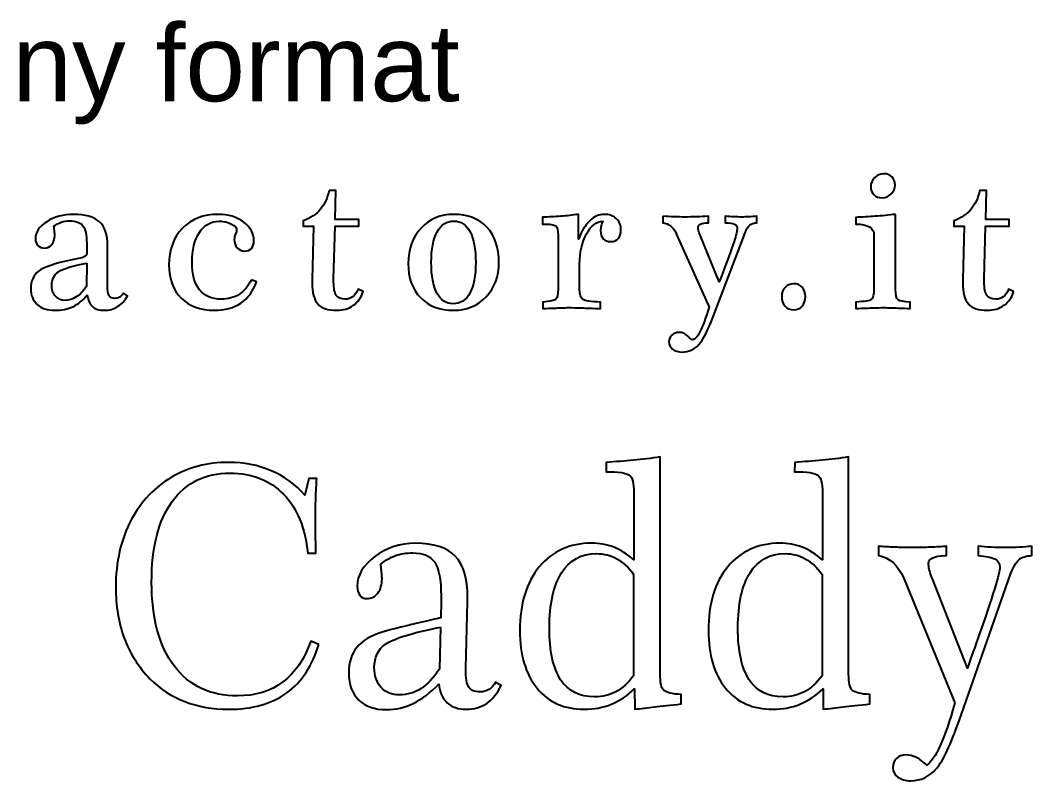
# Model space of a CAD drawing. Header units: millimetres. Extents: x -717 to 729, y -471 to 474.
# Drawn here: x 512 to 567.2, y 318.4 to 359.9 of the extents above; entities that cross this region are included whole.
import ezdxf

# ---------------------------------------------------------------- set-up
doc = ezdxf.new("R2010")
doc.units = ezdxf.units.MM
doc.header["$MEASUREMENT"] = 0
doc.layers.add('Livello 1', color=7, linetype='Continuous')
doc.styles.add('0', font='arial.ttf', dxfattribs={"height": 1})

msp = doc.modelspace()

# ---------------------------------------------------------------- linework, layer by layer
at = {"layer": 'Livello 1'}
for points, knots in [([(559.0832, 351.4993), (559.2666, 351.4993), (559.4169, 351.4433), (559.5357, 351.3298), (559.5357, 351.3298), (559.6527, 351.218), (559.7121, 351.0747), (559.7121, 350.9), (559.7121, 350.9), (559.7121, 350.7061), (559.6422, 350.5384), (559.5025, 350.3986), (559.5025, 350.3986), (559.3627, 350.2589), (559.195, 350.189), (559.0011, 350.189), (559.0011, 350.189), (558.8194, 350.189), (558.6709, 350.2466), (558.5556, 350.3637), (558.5556, 350.3637), (558.4386, 350.479), (558.3809, 350.6222), (558.3809, 350.7935), (558.3809, 350.7935), (558.3809, 350.9804), (558.4525, 351.1446), (558.5958, 351.2861), (558.5958, 351.2861), (558.739, 351.4276), (558.9015, 351.4993), (559.0832, 351.4993)], [0, 0, 0, 0, 0.11111111, 0.11111111, 0.11111111, 0.11111111, 0.22222222, 0.22222222, 0.22222222, 0.22222222, 0.33333333, 0.33333333, 0.33333333, 0.33333333, 0.44444444, 0.44444444, 0.44444444, 0.44444444, 0.55555556, 0.55555556, 0.55555556, 0.55555556, 0.66666667, 0.66666667, 0.66666667, 0.66666667, 0.77777778, 0.77777778, 0.77777778, 0.77777778, 1, 1, 1, 1]), ([(528.8423, 350.5873), (528.8423, 350.5873), (529.2214, 350.5873), (529.2214, 350.5873), (529.2214, 350.5873), (529.2214, 350.5873), (529.1812, 349.0045), (529.1812, 349.0045), (529.1812, 349.0045), (529.1812, 349.0045), (530.4583, 349.0045), (530.4583, 349.0045), (530.4583, 349.0045), (530.4583, 349.0045), (530.4583, 348.6376), (530.4583, 348.6376), (530.4583, 348.6376), (530.4583, 348.6376), (529.1707, 348.6376), (529.1707, 348.6376), (529.1707, 348.6376), (529.1707, 348.6376), (529.0938, 345.7743), (529.0938, 345.7743), (529.0938, 345.7743), (529.0938, 345.7743), (529.0938, 345.6013), (529.0938, 345.6013), (529.0938, 345.6013), (529.0938, 345.2502), (529.141, 345.0056), (529.2371, 344.8693), (529.2371, 344.8693), (529.3314, 344.7331), (529.4904, 344.6649), (529.7123, 344.6649), (529.7123, 344.6649), (529.8748, 344.6649), (530.0128, 344.7069), (530.1263, 344.7925), (530.1263, 344.7925), (530.2381, 344.8781), (530.336, 345.0143), (530.4216, 345.2013), (530.4216, 345.2013), (530.4216, 345.2013), (530.6976, 345.0737), (530.6976, 345.0737), (530.6976, 345.0737), (530.6015, 344.7593), (530.4268, 344.5112), (530.17, 344.3295), (530.17, 344.3295), (529.9149, 344.1478), (529.611, 344.057), (529.2598, 344.057), (529.2598, 344.057), (528.7794, 344.057), (528.4352, 344.1723), (528.2291, 344.4029), (528.2291, 344.4029), (528.0229, 344.6335), (527.9199, 345.0266), (527.9199, 345.5804), (527.9199, 345.5804), (527.9199, 345.5804), (527.9199, 345.7341), (527.9199, 345.7341), (527.9199, 345.7341), (527.9199, 345.7341), (527.9915, 348.6376), (527.9915, 348.6376), (527.9915, 348.6376), (527.9915, 348.6376), (527.4377, 348.6376), (527.4377, 348.6376), (527.4377, 348.6376), (527.4377, 348.6376), (527.4377, 348.9329), (527.4377, 348.9329), (527.4377, 348.9329), (527.8342, 349.0866), (528.147, 349.298), (528.3758, 349.5671), (528.3758, 349.5671), (528.6047, 349.8378), (528.7602, 350.1768), (528.8423, 350.5873)], [0, 0, 0, 0, 0.04347826, 0.04347826, 0.04347826, 0.04347826, 0.08695652, 0.08695652, 0.08695652, 0.08695652, 0.13043478, 0.13043478, 0.13043478, 0.13043478, 0.17391304, 0.17391304, 0.17391304, 0.17391304, 0.2173913, 0.2173913, 0.2173913, 0.2173913, 0.26086957, 0.26086957, 0.26086957, 0.26086957, 0.30434783, 0.30434783, 0.30434783, 0.30434783, 0.34782609, 0.34782609, 0.34782609, 0.34782609, 0.39130435, 0.39130435, 0.39130435, 0.39130435, 0.43478261, 0.43478261, 0.43478261, 0.43478261, 0.47826087, 0.47826087, 0.47826087, 0.47826087, 0.52173913, 0.52173913, 0.52173913, 0.52173913, 0.56521739, 0.56521739, 0.56521739, 0.56521739, 0.60869565, 0.60869565, 0.60869565, 0.60869565, 0.65217391, 0.65217391, 0.65217391, 0.65217391, 0.69565217, 0.69565217, 0.69565217, 0.69565217, 0.73913043, 0.73913043, 0.73913043, 0.73913043, 0.7826087, 0.7826087, 0.7826087, 0.7826087, 0.82608696, 0.82608696, 0.82608696, 0.82608696, 0.86956522, 0.86956522, 0.86956522, 0.86956522, 0.91304348, 0.91304348, 0.91304348, 0.91304348, 1, 1, 1, 1]), ([(564.3205, 350.5873), (564.3205, 350.5873), (564.6996, 350.5873), (564.6996, 350.5873), (564.6996, 350.5873), (564.6996, 350.5873), (564.6594, 349.0045), (564.6594, 349.0045), (564.6594, 349.0045), (564.6594, 349.0045), (565.9365, 349.0045), (565.9365, 349.0045), (565.9365, 349.0045), (565.9365, 349.0045), (565.9365, 348.6376), (565.9365, 348.6376), (565.9365, 348.6376), (565.9365, 348.6376), (564.6489, 348.6376), (564.6489, 348.6376), (564.6489, 348.6376), (564.6489, 348.6376), (564.572, 345.7743), (564.572, 345.7743), (564.572, 345.7743), (564.572, 345.7743), (564.572, 345.6013), (564.572, 345.6013), (564.572, 345.6013), (564.572, 345.2502), (564.6192, 345.0056), (564.7153, 344.8693), (564.7153, 344.8693), (564.8096, 344.7331), (564.9686, 344.6649), (565.1905, 344.6649), (565.1905, 344.6649), (565.353, 344.6649), (565.491, 344.7069), (565.6045, 344.7925), (565.6045, 344.7925), (565.7163, 344.8781), (565.8142, 345.0143), (565.8998, 345.2013), (565.8998, 345.2013), (565.8998, 345.2013), (566.1758, 345.0737), (566.1758, 345.0737), (566.1758, 345.0737), (566.0797, 344.7593), (565.905, 344.5112), (565.6482, 344.3295), (565.6482, 344.3295), (565.3931, 344.1478), (565.0892, 344.057), (564.738, 344.057), (564.738, 344.057), (564.2576, 344.057), (563.9134, 344.1723), (563.7073, 344.4029), (563.7073, 344.4029), (563.5011, 344.6335), (563.3981, 345.0266), (563.3981, 345.5804), (563.3981, 345.5804), (563.3981, 345.5804), (563.3981, 345.7341), (563.3981, 345.7341), (563.3981, 345.7341), (563.3981, 345.7341), (563.4697, 348.6376), (563.4697, 348.6376), (563.4697, 348.6376), (563.4697, 348.6376), (562.9159, 348.6376), (562.9159, 348.6376), (562.9159, 348.6376), (562.9159, 348.6376), (562.9159, 348.9329), (562.9159, 348.9329), (562.9159, 348.9329), (563.3124, 349.0866), (563.6252, 349.298), (563.854, 349.5671), (563.854, 349.5671), (564.0829, 349.8378), (564.2384, 350.1768), (564.3205, 350.5873)], [0, 0, 0, 0, 0.04347826, 0.04347826, 0.04347826, 0.04347826, 0.08695652, 0.08695652, 0.08695652, 0.08695652, 0.13043478, 0.13043478, 0.13043478, 0.13043478, 0.17391304, 0.17391304, 0.17391304, 0.17391304, 0.2173913, 0.2173913, 0.2173913, 0.2173913, 0.26086957, 0.26086957, 0.26086957, 0.26086957, 0.30434783, 0.30434783, 0.30434783, 0.30434783, 0.34782609, 0.34782609, 0.34782609, 0.34782609, 0.39130435, 0.39130435, 0.39130435, 0.39130435, 0.43478261, 0.43478261, 0.43478261, 0.43478261, 0.47826087, 0.47826087, 0.47826087, 0.47826087, 0.52173913, 0.52173913, 0.52173913, 0.52173913, 0.56521739, 0.56521739, 0.56521739, 0.56521739, 0.60869565, 0.60869565, 0.60869565, 0.60869565, 0.65217391, 0.65217391, 0.65217391, 0.65217391, 0.69565217, 0.69565217, 0.69565217, 0.69565217, 0.73913043, 0.73913043, 0.73913043, 0.73913043, 0.7826087, 0.7826087, 0.7826087, 0.7826087, 0.82608696, 0.82608696, 0.82608696, 0.82608696, 0.86956522, 0.86956522, 0.86956522, 0.86956522, 0.91304348, 0.91304348, 0.91304348, 0.91304348, 1, 1, 1, 1]), ([(515.6617, 344.9043), (515.4066, 344.5985), (515.1428, 344.3819), (514.872, 344.2526), (514.872, 344.2526), (514.6012, 344.1216), (514.2693, 344.057), (513.8762, 344.057), (513.8762, 344.057), (513.4779, 344.057), (513.1599, 344.1635), (512.9276, 344.3749), (512.9276, 344.3749), (512.6935, 344.5863), (512.5764, 344.8746), (512.5764, 345.2397), (512.5764, 345.2397), (512.5764, 345.6467), (512.7162, 345.9612), (512.9957, 346.1831), (512.9957, 346.1831), (513.2753, 346.405), (513.8885, 346.6146), (514.8371, 346.812), (514.8371, 346.812), (514.9297, 346.833), (515.0432, 346.8557), (515.1812, 346.8784), (515.1812, 346.8784), (515.4782, 346.9343), (515.6267, 347.0199), (515.6267, 347.1404), (515.6267, 347.1404), (515.6267, 347.1404), (515.6267, 347.703), (515.6267, 347.703), (515.6267, 347.703), (515.6267, 348.1729), (515.5569, 348.4961), (515.4171, 348.6708), (515.4171, 348.6708), (515.2756, 348.8438), (515.0345, 348.9311), (514.6938, 348.9311), (514.6938, 348.9311), (514.5331, 348.9311), (514.3811, 348.9067), (514.2361, 348.8578), (514.2361, 348.8578), (514.0929, 348.8071), (513.9601, 348.7355), (513.8378, 348.6394), (513.8378, 348.6394), (513.8535, 348.5276), (513.8657, 348.4315), (513.8727, 348.3529), (513.8727, 348.3529), (513.8797, 348.2743), (513.8832, 348.2009), (513.8832, 348.1328), (513.8832, 348.1328), (513.8832, 347.9388), (513.8291, 347.7764), (513.7225, 347.6471), (513.7225, 347.6471), (513.6159, 347.5178), (513.4814, 347.4514), (513.3207, 347.4514), (513.3207, 347.4514), (513.1722, 347.4514), (513.0534, 347.4986), (512.9643, 347.5894), (512.9643, 347.5894), (512.8752, 347.682), (512.8315, 347.8061), (512.8315, 347.9633), (512.8315, 347.9633), (512.8315, 348.3144), (513.0359, 348.6237), (513.4447, 348.8892), (513.4447, 348.8892), (513.8535, 349.1548), (514.3462, 349.2875), (514.9227, 349.2875), (514.9227, 349.2875), (515.5569, 349.2875), (516.0233, 349.1495), (516.322, 348.8752), (516.322, 348.8752), (516.6208, 348.601), (516.7693, 348.1694), (516.7693, 347.5807), (516.7693, 347.5807), (516.7693, 347.5807), (516.7693, 347.5492), (516.7693, 347.5492), (516.7693, 347.5492), (516.7693, 347.5492), (516.7588, 345.6922), (516.7588, 345.6922), (516.7588, 345.6922), (516.7588, 345.6922), (516.7588, 345.4616), (516.7588, 345.4616), (516.7588, 345.4616), (516.7588, 345.1384), (516.7885, 344.9305), (516.8479, 344.8431), (516.8479, 344.8431), (516.9073, 344.754), (517.0156, 344.7086), (517.1676, 344.7086), (517.1676, 344.7086), (517.2602, 344.7086), (517.3441, 344.7331), (517.4192, 344.7785), (517.4192, 344.7785), (517.4943, 344.8239), (517.5642, 344.8955), (517.6288, 344.9899), (517.6288, 344.9899), (517.6288, 344.9899), (517.8489, 344.8431), (517.8489, 344.8431), (517.8489, 344.8431), (517.7092, 344.5898), (517.531, 344.3941), (517.3144, 344.2596), (517.3144, 344.2596), (517.0995, 344.1251), (516.8619, 344.057), (516.6016, 344.057), (516.6016, 344.057), (516.3063, 344.057), (516.0845, 344.1233), (515.936, 344.2579), (515.936, 344.2579), (515.7875, 344.3906), (515.6966, 344.6055), (515.6617, 344.9043)], [0, 0, 0, 0, 0.02777778, 0.02777778, 0.02777778, 0.02777778, 0.05555556, 0.05555556, 0.05555556, 0.05555556, 0.08333333, 0.08333333, 0.08333333, 0.08333333, 0.11111111, 0.11111111, 0.11111111, 0.11111111, 0.13888889, 0.13888889, 0.13888889, 0.13888889, 0.16666667, 0.16666667, 0.16666667, 0.16666667, 0.19444444, 0.19444444, 0.19444444, 0.19444444, 0.22222222, 0.22222222, 0.22222222, 0.22222222, 0.25, 0.25, 0.25, 0.25, 0.27777778, 0.27777778, 0.27777778, 0.27777778, 0.30555556, 0.30555556, 0.30555556, 0.30555556, 0.33333333, 0.33333333, 0.33333333, 0.33333333, 0.36111111, 0.36111111, 0.36111111, 0.36111111, 0.38888889, 0.38888889, 0.38888889, 0.38888889, 0.41666667, 0.41666667, 0.41666667, 0.41666667, 0.44444444, 0.44444444, 0.44444444, 0.44444444, 0.47222222, 0.47222222, 0.47222222, 0.47222222, 0.5, 0.5, 0.5, 0.5, 0.52777778, 0.52777778, 0.52777778, 0.52777778, 0.55555556, 0.55555556, 0.55555556, 0.55555556, 0.58333333, 0.58333333, 0.58333333, 0.58333333, 0.61111111, 0.61111111, 0.61111111, 0.61111111, 0.63888889, 0.63888889, 0.63888889, 0.63888889, 0.66666667, 0.66666667, 0.66666667, 0.66666667, 0.69444444, 0.69444444, 0.69444444, 0.69444444, 0.72222222, 0.72222222, 0.72222222, 0.72222222, 0.75, 0.75, 0.75, 0.75, 0.77777778, 0.77777778, 0.77777778, 0.77777778, 0.80555556, 0.80555556, 0.80555556, 0.80555556, 0.83333333, 0.83333333, 0.83333333, 0.83333333, 0.86111111, 0.86111111, 0.86111111, 0.86111111, 0.88888889, 0.88888889, 0.88888889, 0.88888889, 0.91666667, 0.91666667, 0.91666667, 0.91666667, 0.94444444, 0.94444444, 0.94444444, 0.94444444, 1, 1, 1, 1]), ([(524.6078, 345.7236), (524.6078, 345.7236), (524.8839, 345.6013), (524.8839, 345.6013), (524.8839, 345.6013), (524.7004, 345.0877), (524.4157, 344.7016), (524.0296, 344.4448), (524.0296, 344.4448), (523.6435, 344.1862), (523.163, 344.057), (522.5848, 344.057), (522.5848, 344.057), (521.8248, 344.057), (521.2221, 344.2788), (520.7784, 344.7226), (520.7784, 344.7226), (520.3346, 345.1663), (520.1128, 345.7673), (520.1128, 346.529), (520.1128, 346.529), (520.1128, 347.3588), (520.3591, 348.0244), (520.85, 348.5293), (520.85, 348.5293), (521.3409, 349.0342), (521.9925, 349.2875), (522.8049, 349.2875), (522.8049, 349.2875), (523.3587, 349.2875), (523.8199, 349.146), (524.1903, 348.863), (524.1903, 348.863), (524.5607, 348.58), (524.7458, 348.2428), (524.7458, 347.8515), (524.7458, 347.8515), (524.7458, 347.6733), (524.7004, 347.5353), (524.6096, 347.4339), (524.6096, 347.4339), (524.5205, 347.3344), (524.3947, 347.2837), (524.234, 347.2837), (524.234, 347.2837), (524.075, 347.2837), (523.9405, 347.3431), (523.8356, 347.4619), (523.8356, 347.4619), (523.7291, 347.5824), (523.6767, 347.7327), (523.6767, 347.9126), (523.6767, 347.9126), (523.6767, 348.0087), (523.6976, 348.1118), (523.7413, 348.2218), (523.7413, 348.2218), (523.7832, 348.3337), (523.8042, 348.4053), (523.8042, 348.4402), (523.8042, 348.4402), (523.8042, 348.5485), (523.7134, 348.6551), (523.5282, 348.7564), (523.5282, 348.7564), (523.3447, 348.8595), (523.1211, 348.9102), (522.8591, 348.9102), (522.8591, 348.9102), (522.4013, 348.9102), (522.0397, 348.7093), (521.7724, 348.3075), (521.7724, 348.3075), (521.5051, 347.9039), (521.3706, 347.3536), (521.3706, 346.6548), (521.3706, 346.6548), (521.3706, 346.0171), (521.5086, 345.5262), (521.7829, 345.182), (521.7829, 345.182), (522.0572, 344.8379), (522.4485, 344.6649), (522.9569, 344.6649), (522.9569, 344.6649), (523.3412, 344.6649), (523.6732, 344.754), (523.951, 344.9305), (523.951, 344.9305), (524.2287, 345.1087), (524.4471, 345.3725), (524.6078, 345.7236)], [0, 0, 0, 0, 0.04166667, 0.04166667, 0.04166667, 0.04166667, 0.08333333, 0.08333333, 0.08333333, 0.08333333, 0.125, 0.125, 0.125, 0.125, 0.16666667, 0.16666667, 0.16666667, 0.16666667, 0.20833333, 0.20833333, 0.20833333, 0.20833333, 0.25, 0.25, 0.25, 0.25, 0.29166667, 0.29166667, 0.29166667, 0.29166667, 0.33333333, 0.33333333, 0.33333333, 0.33333333, 0.375, 0.375, 0.375, 0.375, 0.41666667, 0.41666667, 0.41666667, 0.41666667, 0.45833333, 0.45833333, 0.45833333, 0.45833333, 0.5, 0.5, 0.5, 0.5, 0.54166667, 0.54166667, 0.54166667, 0.54166667, 0.58333333, 0.58333333, 0.58333333, 0.58333333, 0.625, 0.625, 0.625, 0.625, 0.66666667, 0.66666667, 0.66666667, 0.66666667, 0.70833333, 0.70833333, 0.70833333, 0.70833333, 0.75, 0.75, 0.75, 0.75, 0.79166667, 0.79166667, 0.79166667, 0.79166667, 0.83333333, 0.83333333, 0.83333333, 0.83333333, 0.875, 0.875, 0.875, 0.875, 0.91666667, 0.91666667, 0.91666667, 0.91666667, 1, 1, 1, 1]), ([(535.6343, 349.2875), (536.403, 349.2875), (537.0075, 349.0534), (537.4477, 348.5835), (537.4477, 348.5835), (537.888, 348.1153), (538.1081, 347.4759), (538.1081, 346.667), (538.1081, 346.667), (538.1081, 345.9105), (537.874, 345.2851), (537.4041, 344.7942), (537.4041, 344.7942), (536.9341, 344.3033), (536.3454, 344.057), (535.6343, 344.057), (535.6343, 344.057), (534.8761, 344.057), (534.2752, 344.2876), (533.8297, 344.747), (533.8297, 344.747), (533.3842, 345.2082), (533.1606, 345.8302), (533.1606, 346.6111), (533.1606, 346.6111), (533.1606, 347.399), (533.3929, 348.0419), (533.8594, 348.5398), (533.8594, 348.5398), (534.3258, 349.0377), (534.9181, 349.2875), (535.6343, 349.2875)], [0, 0, 0, 0, 0.11111111, 0.11111111, 0.11111111, 0.11111111, 0.22222222, 0.22222222, 0.22222222, 0.22222222, 0.33333333, 0.33333333, 0.33333333, 0.33333333, 0.44444444, 0.44444444, 0.44444444, 0.44444444, 0.55555556, 0.55555556, 0.55555556, 0.55555556, 0.66666667, 0.66666667, 0.66666667, 0.66666667, 0.77777778, 0.77777778, 0.77777778, 0.77777778, 1, 1, 1, 1]), ([(541.3346, 348.1537), (541.3346, 348.4193), (541.2909, 348.587), (541.2018, 348.6551), (541.2018, 348.6551), (541.1127, 348.7232), (540.8734, 348.7582), (540.4855, 348.7617), (540.4855, 348.7617), (540.4855, 348.7617), (540.4855, 349.1303), (540.4855, 349.1303), (540.4855, 349.1303), (540.8192, 349.139), (541.1511, 349.1582), (541.4778, 349.1827), (541.4778, 349.1827), (541.8063, 349.2089), (542.1295, 349.2439), (542.4474, 349.2875), (542.4474, 349.2875), (542.4474, 349.2875), (542.4474, 347.9441), (542.4474, 347.9441), (542.4474, 347.9441), (542.6117, 348.3738), (542.8143, 348.704), (543.0589, 348.9381), (543.0589, 348.9381), (543.3035, 349.1705), (543.5673, 349.2875), (543.8503, 349.2875), (543.8503, 349.2875), (544.1298, 349.2875), (544.3517, 349.2089), (544.5159, 349.0517), (544.5159, 349.0517), (544.6801, 348.8962), (544.7622, 348.6883), (544.7622, 348.4297), (544.7622, 348.4297), (544.7622, 348.2376), (544.7133, 348.0856), (544.6137, 347.972), (544.6137, 347.972), (544.5142, 347.8585), (544.3831, 347.8008), (544.2189, 347.8008), (544.2189, 347.8008), (544.0355, 347.8008), (543.894, 347.8515), (543.7961, 347.9546), (543.7961, 347.9546), (543.7, 348.0559), (543.6511, 348.2061), (543.6511, 348.4035), (543.6511, 348.4035), (543.6511, 348.4891), (543.6616, 348.573), (543.6843, 348.6569), (543.6843, 348.6569), (543.707, 348.7407), (543.7385, 348.8246), (543.7787, 348.9102), (543.7787, 348.9102), (543.7787, 348.9102), (543.7682, 348.9102), (543.7682, 348.9102), (543.7682, 348.9102), (543.4345, 348.9102), (543.141, 348.6831), (542.8877, 348.2271), (542.8877, 348.2271), (542.6344, 347.7729), (542.5086, 347.2243), (542.5086, 346.5831), (542.5086, 346.5831), (542.5086, 346.5831), (542.5086, 345.224), (542.5086, 345.224), (542.5086, 345.224), (542.5086, 344.92), (542.5662, 344.7278), (542.6798, 344.6475), (542.6798, 344.6475), (542.7951, 344.5688), (543.1183, 344.5217), (543.6511, 344.5077), (543.6511, 344.5077), (543.6511, 344.5077), (543.6511, 344.1513), (543.6511, 344.1513), (543.6511, 344.1513), (543.2301, 344.1688), (542.8842, 344.181), (542.6082, 344.1897), (542.6082, 344.1897), (542.3339, 344.1985), (542.098, 344.2037), (541.8989, 344.2037), (541.8989, 344.2037), (541.808, 344.2037), (541.67, 344.2002), (541.4901, 344.1932), (541.4901, 344.1932), (541.3084, 344.1862), (540.9782, 344.1723), (540.496, 344.1513), (540.496, 344.1513), (540.496, 344.1513), (540.496, 344.5077), (540.496, 344.5077), (540.496, 344.5077), (540.8908, 344.5426), (541.1302, 344.5933), (541.2123, 344.6614), (541.2123, 344.6614), (541.2944, 344.7296), (541.3346, 344.9165), (541.3346, 345.224), (541.3346, 345.224), (541.3346, 345.224), (541.3346, 348.1537), (541.3346, 348.1537)], [0, 0, 0, 0, 0.03125, 0.03125, 0.03125, 0.03125, 0.0625, 0.0625, 0.0625, 0.0625, 0.09375, 0.09375, 0.09375, 0.09375, 0.125, 0.125, 0.125, 0.125, 0.15625, 0.15625, 0.15625, 0.15625, 0.1875, 0.1875, 0.1875, 0.1875, 0.21875, 0.21875, 0.21875, 0.21875, 0.25, 0.25, 0.25, 0.25, 0.28125, 0.28125, 0.28125, 0.28125, 0.3125, 0.3125, 0.3125, 0.3125, 0.34375, 0.34375, 0.34375, 0.34375, 0.375, 0.375, 0.375, 0.375, 0.40625, 0.40625, 0.40625, 0.40625, 0.4375, 0.4375, 0.4375, 0.4375, 0.46875, 0.46875, 0.46875, 0.46875, 0.5, 0.5, 0.5, 0.5, 0.53125, 0.53125, 0.53125, 0.53125, 0.5625, 0.5625, 0.5625, 0.5625, 0.59375, 0.59375, 0.59375, 0.59375, 0.625, 0.625, 0.625, 0.625, 0.65625, 0.65625, 0.65625, 0.65625, 0.6875, 0.6875, 0.6875, 0.6875, 0.71875, 0.71875, 0.71875, 0.71875, 0.75, 0.75, 0.75, 0.75, 0.78125, 0.78125, 0.78125, 0.78125, 0.8125, 0.8125, 0.8125, 0.8125, 0.84375, 0.84375, 0.84375, 0.84375, 0.875, 0.875, 0.875, 0.875, 0.90625, 0.90625, 0.90625, 0.90625, 0.9375, 0.9375, 0.9375, 0.9375, 1, 1, 1, 1]), ([(547.0417, 349.1827), (547.2566, 349.1687), (547.4628, 349.1582), (547.6602, 349.153), (547.6602, 349.153), (547.8593, 349.146), (548.048, 349.1425), (548.228, 349.1425), (548.228, 349.1425), (548.4393, 349.1425), (548.6542, 349.146), (548.8726, 349.153), (548.8726, 349.153), (549.091, 349.1582), (549.3129, 349.1687), (549.5382, 349.1827), (549.5382, 349.1827), (549.5382, 349.1827), (549.5382, 348.8263), (549.5382, 348.8263), (549.5382, 348.8263), (549.3338, 348.8263), (549.1871, 348.8054), (549.0997, 348.7617), (549.0997, 348.7617), (549.0124, 348.7197), (548.9687, 348.6464), (548.9687, 348.545), (548.9687, 348.545), (548.9687, 348.5031), (548.9774, 348.4542), (548.9914, 348.3931), (548.9914, 348.3931), (549.0071, 348.3337), (549.0351, 348.255), (549.077, 348.1555), (549.077, 348.1555), (549.077, 348.1555), (550.12, 345.6101), (550.12, 345.6101), (550.12, 345.6101), (550.5445, 346.7194), (550.8118, 347.4514), (550.9271, 347.8043), (550.9271, 347.8043), (551.0407, 348.159), (551.0983, 348.3983), (551.0983, 348.5241), (551.0983, 348.5241), (551.0983, 348.6307), (551.0511, 348.7058), (550.9551, 348.7529), (550.9551, 348.7529), (550.859, 348.7984), (550.6913, 348.8246), (550.4484, 348.8316), (550.4484, 348.8316), (550.4484, 348.8316), (550.4484, 349.1827), (550.4484, 349.1827), (550.4484, 349.1827), (550.6126, 349.1687), (550.7681, 349.1582), (550.9166, 349.153), (550.9166, 349.153), (551.0651, 349.146), (551.2049, 349.1425), (551.3394, 349.1425), (551.3394, 349.1425), (551.4512, 349.1425), (551.5787, 349.146), (551.722, 349.153), (551.722, 349.153), (551.8652, 349.1582), (552.0172, 349.1687), (552.178, 349.1827), (552.178, 349.1827), (552.178, 349.1827), (552.178, 348.8316), (552.178, 348.8316), (552.178, 348.8316), (552.0137, 348.8246), (551.8845, 348.7809), (551.7866, 348.7005), (551.7866, 348.7005), (551.6888, 348.6202), (551.6032, 348.4822), (551.5281, 348.283), (551.5281, 348.283), (551.5281, 348.283), (549.809, 343.753), (549.809, 343.753), (549.809, 343.753), (549.5155, 342.9756), (549.2465, 342.4515), (549.0054, 342.1842), (549.0054, 342.1842), (548.7625, 341.9169), (548.4603, 341.7823), (548.0987, 341.7823), (548.0987, 341.7823), (547.8873, 341.7823), (547.7143, 341.8348), (547.5798, 341.9413), (547.5798, 341.9413), (547.4453, 342.0461), (547.3772, 342.1807), (547.3772, 342.3396), (547.3772, 342.3396), (547.3772, 342.4846), (547.4331, 342.6052), (547.5414, 342.7048), (547.5414, 342.7048), (547.6514, 342.8026), (547.786, 342.8533), (547.9449, 342.8533), (547.9449, 342.8533), (548.1161, 342.8533), (548.2664, 342.7851), (548.3992, 342.6524), (548.3992, 342.6524), (548.5302, 342.5196), (548.6228, 342.4532), (548.6769, 342.4532), (548.6769, 342.4532), (548.7905, 342.4532), (548.9233, 342.6052), (549.0788, 342.9109), (549.0788, 342.9109), (549.2342, 343.2166), (549.3967, 343.6551), (549.5679, 344.2247), (549.5679, 344.2247), (549.5679, 344.2247), (547.7982, 348.1869), (547.7982, 348.1869), (547.7982, 348.1869), (547.7929, 348.1991), (547.7842, 348.2184), (547.7737, 348.2428), (547.7737, 348.2428), (547.6165, 348.594), (547.3719, 348.7896), (547.0417, 348.8263), (547.0417, 348.8263), (547.0417, 348.8263), (547.0417, 349.1827), (547.0417, 349.1827)], [0, 0, 0, 0, 0.02631579, 0.02631579, 0.02631579, 0.02631579, 0.05263158, 0.05263158, 0.05263158, 0.05263158, 0.07894737, 0.07894737, 0.07894737, 0.07894737, 0.10526316, 0.10526316, 0.10526316, 0.10526316, 0.13157895, 0.13157895, 0.13157895, 0.13157895, 0.15789474, 0.15789474, 0.15789474, 0.15789474, 0.18421053, 0.18421053, 0.18421053, 0.18421053, 0.21052632, 0.21052632, 0.21052632, 0.21052632, 0.23684211, 0.23684211, 0.23684211, 0.23684211, 0.26315789, 0.26315789, 0.26315789, 0.26315789, 0.28947368, 0.28947368, 0.28947368, 0.28947368, 0.31578947, 0.31578947, 0.31578947, 0.31578947, 0.34210526, 0.34210526, 0.34210526, 0.34210526, 0.36842105, 0.36842105, 0.36842105, 0.36842105, 0.39473684, 0.39473684, 0.39473684, 0.39473684, 0.42105263, 0.42105263, 0.42105263, 0.42105263, 0.44736842, 0.44736842, 0.44736842, 0.44736842, 0.47368421, 0.47368421, 0.47368421, 0.47368421, 0.5, 0.5, 0.5, 0.5, 0.52631579, 0.52631579, 0.52631579, 0.52631579, 0.55263158, 0.55263158, 0.55263158, 0.55263158, 0.57894737, 0.57894737, 0.57894737, 0.57894737, 0.60526316, 0.60526316, 0.60526316, 0.60526316, 0.63157895, 0.63157895, 0.63157895, 0.63157895, 0.65789474, 0.65789474, 0.65789474, 0.65789474, 0.68421053, 0.68421053, 0.68421053, 0.68421053, 0.71052632, 0.71052632, 0.71052632, 0.71052632, 0.73684211, 0.73684211, 0.73684211, 0.73684211, 0.76315789, 0.76315789, 0.76315789, 0.76315789, 0.78947368, 0.78947368, 0.78947368, 0.78947368, 0.81578947, 0.81578947, 0.81578947, 0.81578947, 0.84210526, 0.84210526, 0.84210526, 0.84210526, 0.86842105, 0.86842105, 0.86842105, 0.86842105, 0.89473684, 0.89473684, 0.89473684, 0.89473684, 0.92105263, 0.92105263, 0.92105263, 0.92105263, 0.94736842, 0.94736842, 0.94736842, 0.94736842, 1, 1, 1, 1]), ([(559.7331, 349.2875), (559.7331, 349.2875), (559.7331, 345.2187), (559.7331, 345.2187), (559.7331, 345.2187), (559.7331, 344.8885), (559.7785, 344.6894), (559.8711, 344.6247), (559.8711, 344.6247), (559.9637, 344.5601), (560.1856, 344.5217), (560.5402, 344.5077), (560.5402, 344.5077), (560.5402, 344.5077), (560.5402, 344.1513), (560.5402, 344.1513), (560.5402, 344.1513), (560.1209, 344.1723), (559.8047, 344.1845), (559.5916, 344.1915), (559.5916, 344.1915), (559.3785, 344.1985), (559.2055, 344.202), (559.0727, 344.202), (559.0727, 344.202), (558.933, 344.202), (558.7513, 344.1985), (558.5294, 344.1915), (558.5294, 344.1915), (558.3093, 344.1845), (557.9861, 344.1723), (557.5633, 344.1513), (557.5633, 344.1513), (557.5633, 344.1513), (557.5633, 344.5077), (557.5633, 344.5077), (557.5633, 344.5077), (558.0367, 344.5321), (558.3215, 344.5776), (558.4158, 344.644), (558.4158, 344.644), (558.5119, 344.7103), (558.5591, 344.9025), (558.5591, 345.2187), (558.5591, 345.2187), (558.5591, 345.2187), (558.5591, 348.152), (558.5591, 348.152), (558.5591, 348.152), (558.5556, 348.5503), (558.2272, 348.7529), (557.5738, 348.7599), (557.5738, 348.7599), (557.5738, 348.7599), (557.5633, 348.7599), (557.5633, 348.7599), (557.5633, 348.7599), (557.5633, 348.7599), (557.5633, 349.1233), (557.5633, 349.1233), (557.5633, 349.1233), (557.9145, 349.1373), (558.2708, 349.1565), (558.6325, 349.1827), (558.6325, 349.1827), (558.9941, 349.2089), (559.361, 349.2439), (559.7331, 349.2875)], [0, 0, 0, 0, 0.05555556, 0.05555556, 0.05555556, 0.05555556, 0.11111111, 0.11111111, 0.11111111, 0.11111111, 0.16666667, 0.16666667, 0.16666667, 0.16666667, 0.22222222, 0.22222222, 0.22222222, 0.22222222, 0.27777778, 0.27777778, 0.27777778, 0.27777778, 0.33333333, 0.33333333, 0.33333333, 0.33333333, 0.38888889, 0.38888889, 0.38888889, 0.38888889, 0.44444444, 0.44444444, 0.44444444, 0.44444444, 0.5, 0.5, 0.5, 0.5, 0.55555556, 0.55555556, 0.55555556, 0.55555556, 0.61111111, 0.61111111, 0.61111111, 0.61111111, 0.66666667, 0.66666667, 0.66666667, 0.66666667, 0.72222222, 0.72222222, 0.72222222, 0.72222222, 0.77777778, 0.77777778, 0.77777778, 0.77777778, 0.83333333, 0.83333333, 0.83333333, 0.83333333, 0.88888889, 0.88888889, 0.88888889, 0.88888889, 1, 1, 1, 1]), ([(535.6448, 348.9207), (535.2535, 348.9207), (534.9512, 348.725), (534.7381, 348.3354), (534.7381, 348.3354), (534.525, 347.9441), (534.4184, 347.3885), (534.4184, 346.6705), (534.4184, 346.6705), (534.4184, 345.9437), (534.5215, 345.3847), (534.7276, 344.9969), (534.7276, 344.9969), (534.9338, 344.6073), (535.229, 344.4134), (535.6134, 344.4134), (535.6134, 344.4134), (536.0082, 344.4134), (536.3122, 344.6073), (536.5236, 344.9969), (536.5236, 344.9969), (536.735, 345.3847), (536.8398, 345.9437), (536.8398, 346.6705), (536.8398, 346.6705), (536.8398, 347.392), (536.7367, 347.9493), (536.5306, 348.3372), (536.5306, 348.3372), (536.3244, 348.7267), (536.0292, 348.9207), (535.6448, 348.9207)], [0, 0, 0, 0, 0.11111111, 0.11111111, 0.11111111, 0.11111111, 0.22222222, 0.22222222, 0.22222222, 0.22222222, 0.33333333, 0.33333333, 0.33333333, 0.33333333, 0.44444444, 0.44444444, 0.44444444, 0.44444444, 0.55555556, 0.55555556, 0.55555556, 0.55555556, 0.66666667, 0.66666667, 0.66666667, 0.66666667, 0.77777778, 0.77777778, 0.77777778, 0.77777778, 1, 1, 1, 1]), ([(515.6267, 346.6338), (514.8546, 346.4871), (514.3427, 346.3281), (514.0929, 346.1604), (514.0929, 346.1604), (513.843, 345.9909), (513.719, 345.7481), (513.719, 345.4301), (513.719, 345.4301), (513.719, 345.1785), (513.7871, 344.9759), (513.9216, 344.8222), (513.9216, 344.8222), (514.0562, 344.6684), (514.2344, 344.5915), (514.4527, 344.5915), (514.4527, 344.5915), (514.6536, 344.5915), (514.8563, 344.6579), (515.0607, 344.7907), (515.0607, 344.7907), (515.2634, 344.9235), (515.4485, 345.1139), (515.6163, 345.3585), (515.6163, 345.3585), (515.6163, 345.3585), (515.6267, 346.6338), (515.6267, 346.6338)], [0, 0, 0, 0, 0.125, 0.125, 0.125, 0.125, 0.25, 0.25, 0.25, 0.25, 0.375, 0.375, 0.375, 0.375, 0.5, 0.5, 0.5, 0.5, 0.625, 0.625, 0.625, 0.625, 0.75, 0.75, 0.75, 0.75, 1, 1, 1, 1]), ([(554.1797, 345.5035), (554.3701, 345.5035), (554.5256, 345.4389), (554.6426, 345.3113), (554.6426, 345.3113), (554.7597, 345.1838), (554.8191, 345.0126), (554.8191, 344.8012), (554.8191, 344.8012), (554.8191, 344.5898), (554.7597, 344.4168), (554.6426, 344.2858), (554.6426, 344.2858), (554.5256, 344.1548), (554.3701, 344.0884), (554.1797, 344.0884), (554.1797, 344.0884), (553.9892, 344.0884), (553.832, 344.1548), (553.7115, 344.2858), (553.7115, 344.2858), (553.5909, 344.4168), (553.5298, 344.5898), (553.5298, 344.8012), (553.5298, 344.8012), (553.5298, 345.0056), (553.5909, 345.1751), (553.7132, 345.3061), (553.7132, 345.3061), (553.8373, 345.4371), (553.9927, 345.5035), (554.1797, 345.5035)], [0, 0, 0, 0, 0.11111111, 0.11111111, 0.11111111, 0.11111111, 0.22222222, 0.22222222, 0.22222222, 0.22222222, 0.33333333, 0.33333333, 0.33333333, 0.33333333, 0.44444444, 0.44444444, 0.44444444, 0.44444444, 0.55555556, 0.55555556, 0.55555556, 0.55555556, 0.66666667, 0.66666667, 0.66666667, 0.66666667, 0.77777778, 0.77777778, 0.77777778, 0.77777778, 1, 1, 1, 1])]:
    msp.add_open_spline(points, degree=3, knots=knots, dxfattribs=at)
at = {"layer": 'Livello 1', "color": 22}
for points, knots in [([(545.4694, 334.1408), (545.4694, 334.6286), (545.3871, 334.9365), (545.2225, 335.0645), (545.2225, 335.0645), (545.0609, 335.1926), (544.6371, 335.2566), (543.9512, 335.2566), (543.9512, 335.2566), (543.9512, 335.2566), (543.9604, 335.7688), (543.9604, 335.7688), (543.9604, 335.7688), (544.4664, 335.7993), (544.9603, 335.8358), (545.445, 335.8846), (545.445, 335.8846), (545.9298, 335.9303), (546.4145, 335.9913), (546.8962, 336.0614), (546.8962, 336.0614), (546.8962, 336.0614), (546.8962, 324.2358), (546.8962, 324.2358), (546.8962, 324.2358), (546.8962, 323.7603), (546.9663, 323.4585), (547.1065, 323.3335), (547.1065, 323.3335), (547.2468, 323.2085), (547.5608, 323.1353), (548.0486, 323.1109), (548.0486, 323.1109), (548.0486, 323.1109), (548.0486, 322.5987), (548.0486, 322.5987), (548.0486, 322.5987), (547.4663, 322.5378), (546.9815, 322.4859), (546.5944, 322.4402), (546.5944, 322.4402), (546.2072, 322.3945), (545.8474, 322.3488), (545.5152, 322.3061), (545.5152, 322.3061), (545.5152, 322.3061), (545.506, 323.4219), (545.506, 323.4219), (545.506, 323.4219), (545.1188, 323.0499), (544.6951, 322.7725), (544.2378, 322.5865), (544.2378, 322.5865), (543.7774, 322.4006), (543.2866, 322.3061), (542.7622, 322.3061), (542.7622, 322.3061), (541.6708, 322.3061), (540.8142, 322.6872), (540.1892, 323.4493), (540.1892, 323.4493), (539.5643, 324.2115), (539.2502, 325.2632), (539.2502, 326.6046), (539.2502, 326.6046), (539.2502, 328.0588), (539.6039, 329.2142), (540.3081, 330.074), (540.3081, 330.074), (541.0154, 330.9306), (541.9605, 331.3605), (543.1464, 331.3605), (543.1464, 331.3605), (543.5823, 331.3605), (543.9878, 331.2873), (544.3658, 331.141), (544.3658, 331.141), (544.7439, 330.9946), (545.1127, 330.7629), (545.4694, 330.4459), (545.4694, 330.4459), (545.4694, 330.4459), (545.4694, 334.1408), (545.4694, 334.1408)], [0, 0, 0, 0, 0.04545455, 0.04545455, 0.04545455, 0.04545455, 0.09090909, 0.09090909, 0.09090909, 0.09090909, 0.13636364, 0.13636364, 0.13636364, 0.13636364, 0.18181818, 0.18181818, 0.18181818, 0.18181818, 0.22727273, 0.22727273, 0.22727273, 0.22727273, 0.27272727, 0.27272727, 0.27272727, 0.27272727, 0.31818182, 0.31818182, 0.31818182, 0.31818182, 0.36363636, 0.36363636, 0.36363636, 0.36363636, 0.40909091, 0.40909091, 0.40909091, 0.40909091, 0.45454545, 0.45454545, 0.45454545, 0.45454545, 0.5, 0.5, 0.5, 0.5, 0.54545455, 0.54545455, 0.54545455, 0.54545455, 0.59090909, 0.59090909, 0.59090909, 0.59090909, 0.63636364, 0.63636364, 0.63636364, 0.63636364, 0.68181818, 0.68181818, 0.68181818, 0.68181818, 0.72727273, 0.72727273, 0.72727273, 0.72727273, 0.77272727, 0.77272727, 0.77272727, 0.77272727, 0.81818182, 0.81818182, 0.81818182, 0.81818182, 0.86363636, 0.86363636, 0.86363636, 0.86363636, 0.90909091, 0.90909091, 0.90909091, 0.90909091, 1, 1, 1, 1]), ([(555.7493, 334.1408), (555.7493, 334.6286), (555.667, 334.9365), (555.5024, 335.0645), (555.5024, 335.0645), (555.3408, 335.1926), (554.917, 335.2566), (554.2311, 335.2566), (554.2311, 335.2566), (554.2311, 335.2566), (554.2403, 335.7688), (554.2403, 335.7688), (554.2403, 335.7688), (554.7463, 335.7993), (555.2402, 335.8358), (555.7249, 335.8846), (555.7249, 335.8846), (556.2097, 335.9303), (556.6944, 335.9913), (557.1761, 336.0614), (557.1761, 336.0614), (557.1761, 336.0614), (557.1761, 324.2358), (557.1761, 324.2358), (557.1761, 324.2358), (557.1761, 323.7603), (557.2462, 323.4585), (557.3864, 323.3335), (557.3864, 323.3335), (557.5267, 323.2085), (557.8407, 323.1353), (558.3285, 323.1109), (558.3285, 323.1109), (558.3285, 323.1109), (558.3285, 322.5987), (558.3285, 322.5987), (558.3285, 322.5987), (557.7462, 322.5378), (557.2614, 322.4859), (556.8743, 322.4402), (556.8743, 322.4402), (556.4871, 322.3945), (556.1273, 322.3488), (555.7951, 322.3061), (555.7951, 322.3061), (555.7951, 322.3061), (555.7859, 323.4219), (555.7859, 323.4219), (555.7859, 323.4219), (555.3987, 323.0499), (554.975, 322.7725), (554.5177, 322.5865), (554.5177, 322.5865), (554.0573, 322.4006), (553.5665, 322.3061), (553.0421, 322.3061), (553.0421, 322.3061), (551.9507, 322.3061), (551.0941, 322.6872), (550.4691, 323.4493), (550.4691, 323.4493), (549.8442, 324.2115), (549.5301, 325.2632), (549.5301, 326.6046), (549.5301, 326.6046), (549.5301, 328.0588), (549.8838, 329.2142), (550.588, 330.074), (550.588, 330.074), (551.2953, 330.9306), (552.2404, 331.3605), (553.4263, 331.3605), (553.4263, 331.3605), (553.8622, 331.3605), (554.2677, 331.2873), (554.6457, 331.141), (554.6457, 331.141), (555.0238, 330.9946), (555.3926, 330.7629), (555.7493, 330.4459), (555.7493, 330.4459), (555.7493, 330.4459), (555.7493, 334.1408), (555.7493, 334.1408)], [0, 0, 0, 0, 0.04545455, 0.04545455, 0.04545455, 0.04545455, 0.09090909, 0.09090909, 0.09090909, 0.09090909, 0.13636364, 0.13636364, 0.13636364, 0.13636364, 0.18181818, 0.18181818, 0.18181818, 0.18181818, 0.22727273, 0.22727273, 0.22727273, 0.22727273, 0.27272727, 0.27272727, 0.27272727, 0.27272727, 0.31818182, 0.31818182, 0.31818182, 0.31818182, 0.36363636, 0.36363636, 0.36363636, 0.36363636, 0.40909091, 0.40909091, 0.40909091, 0.40909091, 0.45454545, 0.45454545, 0.45454545, 0.45454545, 0.5, 0.5, 0.5, 0.5, 0.54545455, 0.54545455, 0.54545455, 0.54545455, 0.59090909, 0.59090909, 0.59090909, 0.59090909, 0.63636364, 0.63636364, 0.63636364, 0.63636364, 0.68181818, 0.68181818, 0.68181818, 0.68181818, 0.72727273, 0.72727273, 0.72727273, 0.72727273, 0.77272727, 0.77272727, 0.77272727, 0.77272727, 0.81818182, 0.81818182, 0.81818182, 0.81818182, 0.86363636, 0.86363636, 0.86363636, 0.86363636, 0.90909091, 0.90909091, 0.90909091, 0.90909091, 1, 1, 1, 1]), ([(528.2813, 325.8425), (527.9398, 324.6779), (527.3576, 323.7968), (526.5344, 323.2024), (526.5344, 323.2024), (525.7083, 322.6048), (524.6565, 322.3061), (523.3761, 322.3061), (523.3761, 322.3061), (522.4981, 322.3061), (521.6993, 322.4463), (520.9768, 322.7268), (520.9768, 322.7268), (520.2512, 323.0073), (519.6171, 323.4188), (519.0775, 323.9676), (519.0775, 323.9676), (518.4556, 324.6047), (517.9892, 325.3425), (517.6782, 326.1778), (517.6782, 326.1778), (517.3642, 327.0162), (517.2087, 327.943), (517.2087, 328.9612), (517.2087, 328.9612), (517.2087, 329.6471), (517.2788, 330.2965), (517.4221, 330.9093), (517.4221, 330.9093), (517.5654, 331.522), (517.7758, 332.0952), (518.0501, 332.6256), (518.0501, 332.6256), (518.6019, 333.6439), (519.3367, 334.4213), (520.2482, 334.9609), (520.2482, 334.9609), (521.1597, 335.5005), (522.2024, 335.7688), (523.3761, 335.7688), (523.3761, 335.7688), (524.2144, 335.7688), (524.9857, 335.6163), (525.69, 335.3145), (525.69, 335.3145), (526.3912, 335.0127), (527.007, 334.5646), (527.5313, 333.9792), (527.5313, 333.9792), (527.5313, 333.9792), (527.7356, 334.8969), (527.7356, 334.8969), (527.7356, 334.8969), (527.7356, 334.8969), (528.1746, 334.8969), (528.1746, 334.8969), (528.1746, 334.8969), (528.1502, 334.5524), (528.1319, 334.1896), (528.1197, 333.8116), (528.1197, 333.8116), (528.1075, 333.4335), (528.1014, 333.0281), (528.1014, 332.5921), (528.1014, 332.5921), (528.1014, 332.3787), (528.1045, 332.147), (528.1075, 331.897), (528.1075, 331.897), (528.1106, 331.647), (528.1167, 331.2873), (528.1289, 330.8178), (528.1289, 330.8178), (528.1289, 330.8178), (527.6807, 330.8178), (527.6807, 330.8178), (527.6807, 330.8178), (527.5496, 332.1866), (527.1106, 333.2567), (526.3637, 334.028), (526.3637, 334.028), (525.6168, 334.7993), (524.6473, 335.1834), (523.4553, 335.1834), (523.4553, 335.1834), (522.0926, 335.1834), (521.0347, 334.6682), (520.2878, 333.6347), (520.2878, 333.6347), (519.5409, 332.6013), (519.1659, 331.1318), (519.1659, 329.2264), (519.1659, 329.2264), (519.1659, 327.2753), (519.5775, 325.7541), (520.3976, 324.6688), (520.3976, 324.6688), (521.2207, 323.5804), (522.3731, 323.0377), (523.8578, 323.0377), (523.8578, 323.0377), (524.8211, 323.0377), (525.6442, 323.2908), (526.3241, 323.7999), (526.3241, 323.7999), (527.0039, 324.309), (527.51, 325.0498), (527.8423, 326.0193), (527.8423, 326.0193), (527.8423, 326.0193), (528.2813, 325.8425), (528.2813, 325.8425)], [0, 0, 0, 0, 0.03448276, 0.03448276, 0.03448276, 0.03448276, 0.06896552, 0.06896552, 0.06896552, 0.06896552, 0.10344828, 0.10344828, 0.10344828, 0.10344828, 0.13793103, 0.13793103, 0.13793103, 0.13793103, 0.17241379, 0.17241379, 0.17241379, 0.17241379, 0.20689655, 0.20689655, 0.20689655, 0.20689655, 0.24137931, 0.24137931, 0.24137931, 0.24137931, 0.27586207, 0.27586207, 0.27586207, 0.27586207, 0.31034483, 0.31034483, 0.31034483, 0.31034483, 0.34482759, 0.34482759, 0.34482759, 0.34482759, 0.37931034, 0.37931034, 0.37931034, 0.37931034, 0.4137931, 0.4137931, 0.4137931, 0.4137931, 0.44827586, 0.44827586, 0.44827586, 0.44827586, 0.48275862, 0.48275862, 0.48275862, 0.48275862, 0.51724138, 0.51724138, 0.51724138, 0.51724138, 0.55172414, 0.55172414, 0.55172414, 0.55172414, 0.5862069, 0.5862069, 0.5862069, 0.5862069, 0.62068966, 0.62068966, 0.62068966, 0.62068966, 0.65517241, 0.65517241, 0.65517241, 0.65517241, 0.68965517, 0.68965517, 0.68965517, 0.68965517, 0.72413793, 0.72413793, 0.72413793, 0.72413793, 0.75862069, 0.75862069, 0.75862069, 0.75862069, 0.79310345, 0.79310345, 0.79310345, 0.79310345, 0.82758621, 0.82758621, 0.82758621, 0.82758621, 0.86206897, 0.86206897, 0.86206897, 0.86206897, 0.89655172, 0.89655172, 0.89655172, 0.89655172, 0.93103448, 0.93103448, 0.93103448, 0.93103448, 1, 1, 1, 1]), ([(534.8358, 323.6962), (534.3633, 323.2115), (533.8968, 322.8548), (533.4334, 322.6292), (533.4334, 322.6292), (532.967, 322.4006), (532.4792, 322.2878), (531.967, 322.2878), (531.967, 322.2878), (531.3238, 322.2878), (530.8208, 322.4616), (530.461, 322.8091), (530.461, 322.8091), (530.1013, 323.1597), (529.9214, 323.6475), (529.9214, 324.2816), (529.9214, 324.2816), (529.9214, 324.8578), (530.0678, 325.3242), (530.3604, 325.6839), (530.3604, 325.6839), (530.65, 326.0406), (531.1134, 326.3181), (531.7445, 326.5132), (531.7445, 326.5132), (532.0402, 326.6016), (532.7323, 326.7753), (533.8176, 327.0314), (533.8176, 327.0314), (534.2931, 327.1442), (534.6651, 327.2357), (534.9334, 327.2997), (534.9334, 327.2997), (534.9334, 327.2997), (534.9516, 328.196), (534.9516, 328.196), (534.9516, 328.196), (534.9516, 328.196), (534.9516, 328.4948), (534.9516, 328.4948), (534.9516, 328.4948), (534.9516, 329.3667), (534.8358, 329.9764), (534.6041, 330.3178), (534.6041, 330.3178), (534.3724, 330.6593), (533.9761, 330.83), (533.4182, 330.83), (533.4182, 330.83), (533.0676, 330.83), (532.7475, 330.7812), (532.464, 330.6837), (532.464, 330.6837), (532.1774, 330.5861), (531.9091, 330.4306), (531.6591, 330.2233), (531.6591, 330.2233), (531.6652, 330.1776), (531.6744, 330.1075), (531.6866, 330.0191), (531.6866, 330.0191), (531.7171, 329.7386), (531.7323, 329.5465), (531.7323, 329.4398), (531.7323, 329.4398), (531.7323, 329.1106), (531.6561, 328.8484), (531.5037, 328.6441), (531.5037, 328.6441), (531.3512, 328.4429), (531.1531, 328.3423), (530.9061, 328.3423), (530.9061, 328.3423), (530.7476, 328.3423), (530.6165, 328.4033), (530.522, 328.5253), (530.522, 328.5253), (530.4275, 328.6472), (530.3787, 328.8118), (530.3787, 329.0222), (530.3787, 329.0222), (530.3787, 329.6106), (530.6988, 330.1471), (531.339, 330.6318), (531.339, 330.6318), (531.9792, 331.1166), (532.717, 331.3605), (533.5584, 331.3605), (533.5584, 331.3605), (534.5523, 331.3605), (535.2717, 331.1257), (535.7229, 330.6593), (535.7229, 330.6593), (536.1711, 330.1928), (536.3967, 329.4337), (536.3967, 328.3881), (536.3967, 328.3881), (536.3967, 328.3881), (536.3967, 328.1625), (536.3967, 328.1625), (536.3967, 328.1625), (536.3967, 328.1625), (536.3174, 325.251), (536.3174, 325.251), (536.3174, 325.251), (536.3174, 325.1535), (536.3144, 325.0224), (536.3083, 324.8578), (536.3083, 324.8578), (536.3022, 324.6901), (536.2991, 324.5712), (536.2991, 324.5011), (536.2991, 324.5011), (536.2991, 324.0042), (536.354, 323.6749), (536.4699, 323.5072), (536.4699, 323.5072), (536.5827, 323.3396), (536.7839, 323.2572), (537.0704, 323.2572), (537.0704, 323.2572), (537.2594, 323.2572), (537.4241, 323.2999), (537.5613, 323.3883), (537.5613, 323.3883), (537.6984, 323.4737), (537.8204, 323.6048), (537.921, 323.7847), (537.921, 323.7847), (537.921, 323.7847), (538.2259, 323.6048), (538.2259, 323.6048), (538.2259, 323.6048), (538.0186, 323.1688), (537.7564, 322.8426), (537.4424, 322.6292), (537.4424, 322.6292), (537.1284, 322.4128), (536.7564, 322.3061), (536.3205, 322.3061), (536.3205, 322.3061), (535.8845, 322.3061), (535.54, 322.425), (535.2809, 322.6658), (535.2809, 322.6658), (535.0248, 322.9036), (534.8754, 323.2481), (534.8358, 323.6962)], [0, 0, 0, 0, 0.02631579, 0.02631579, 0.02631579, 0.02631579, 0.05263158, 0.05263158, 0.05263158, 0.05263158, 0.07894737, 0.07894737, 0.07894737, 0.07894737, 0.10526316, 0.10526316, 0.10526316, 0.10526316, 0.13157895, 0.13157895, 0.13157895, 0.13157895, 0.15789474, 0.15789474, 0.15789474, 0.15789474, 0.18421053, 0.18421053, 0.18421053, 0.18421053, 0.21052632, 0.21052632, 0.21052632, 0.21052632, 0.23684211, 0.23684211, 0.23684211, 0.23684211, 0.26315789, 0.26315789, 0.26315789, 0.26315789, 0.28947368, 0.28947368, 0.28947368, 0.28947368, 0.31578947, 0.31578947, 0.31578947, 0.31578947, 0.34210526, 0.34210526, 0.34210526, 0.34210526, 0.36842105, 0.36842105, 0.36842105, 0.36842105, 0.39473684, 0.39473684, 0.39473684, 0.39473684, 0.42105263, 0.42105263, 0.42105263, 0.42105263, 0.44736842, 0.44736842, 0.44736842, 0.44736842, 0.47368421, 0.47368421, 0.47368421, 0.47368421, 0.5, 0.5, 0.5, 0.5, 0.52631579, 0.52631579, 0.52631579, 0.52631579, 0.55263158, 0.55263158, 0.55263158, 0.55263158, 0.57894737, 0.57894737, 0.57894737, 0.57894737, 0.60526316, 0.60526316, 0.60526316, 0.60526316, 0.63157895, 0.63157895, 0.63157895, 0.63157895, 0.65789474, 0.65789474, 0.65789474, 0.65789474, 0.68421053, 0.68421053, 0.68421053, 0.68421053, 0.71052632, 0.71052632, 0.71052632, 0.71052632, 0.73684211, 0.73684211, 0.73684211, 0.73684211, 0.76315789, 0.76315789, 0.76315789, 0.76315789, 0.78947368, 0.78947368, 0.78947368, 0.78947368, 0.81578947, 0.81578947, 0.81578947, 0.81578947, 0.84210526, 0.84210526, 0.84210526, 0.84210526, 0.86842105, 0.86842105, 0.86842105, 0.86842105, 0.89473684, 0.89473684, 0.89473684, 0.89473684, 0.92105263, 0.92105263, 0.92105263, 0.92105263, 0.94736842, 0.94736842, 0.94736842, 0.94736842, 1, 1, 1, 1]), ([(562.9715, 322.6506), (562.9715, 322.6506), (560.1972, 329.3972), (560.1972, 329.3972), (560.1972, 329.3972), (560.1972, 329.3972), (560.1789, 329.4429), (560.1789, 329.4429), (560.1789, 329.4429), (559.8771, 330.1746), (559.4168, 330.5892), (558.804, 330.6837), (558.804, 330.6837), (558.804, 330.6837), (558.804, 331.1958), (558.804, 331.1958), (558.804, 331.1958), (559.0906, 331.1715), (559.3832, 331.1532), (559.685, 331.141), (559.685, 331.141), (559.9838, 331.1288), (560.307, 331.1227), (560.6515, 331.1227), (560.6515, 331.1227), (561.0051, 331.1227), (561.3344, 331.1288), (561.6392, 331.141), (561.6392, 331.141), (561.9471, 331.1532), (562.2398, 331.1715), (562.5203, 331.1958), (562.5203, 331.1958), (562.5203, 331.1958), (562.5203, 330.6837), (562.5203, 330.6837), (562.5203, 330.6837), (562.5203, 330.6837), (562.4288, 330.6837), (562.4288, 330.6837), (562.4288, 330.6837), (562.1544, 330.6837), (561.9349, 330.644), (561.7764, 330.5678), (561.7764, 330.5678), (561.6148, 330.4916), (561.5356, 330.3849), (561.5356, 330.2538), (561.5356, 330.2538), (561.5356, 330.0587), (561.5904, 329.8179), (561.7032, 329.5313), (561.7032, 329.5313), (561.7276, 329.4795), (561.7429, 329.4398), (561.749, 329.4154), (561.749, 329.4154), (561.749, 329.4154), (563.6513, 324.5499), (563.6513, 324.5499), (563.6513, 324.5499), (563.7885, 324.9431), (563.9806, 325.4827), (564.2244, 326.1656), (564.2244, 326.1656), (565.0293, 328.4521), (565.4286, 329.7508), (565.4286, 330.0587), (565.4286, 330.0587), (565.4286, 330.2538), (565.3341, 330.4032), (565.1451, 330.5008), (565.1451, 330.5008), (564.9531, 330.5983), (564.6512, 330.6593), (564.2427, 330.6837), (564.2427, 330.6837), (564.2427, 330.6837), (564.2427, 331.1958), (564.2427, 331.1958), (564.2427, 331.1958), (564.4683, 331.1715), (564.7031, 331.1532), (564.947, 331.141), (564.947, 331.141), (565.1909, 331.1288), (565.45, 331.1227), (565.7244, 331.1227), (565.7244, 331.1227), (565.9987, 331.1227), (566.2548, 331.1288), (566.4896, 331.141), (566.4896, 331.141), (566.7243, 331.1532), (566.9499, 331.1715), (567.1633, 331.1958), (567.1633, 331.1958), (567.1633, 331.1958), (567.1633, 330.6837), (567.1633, 330.6837), (567.1633, 330.6837), (566.8706, 330.6837), (566.6389, 330.6075), (566.4652, 330.455), (566.4652, 330.455), (566.2945, 330.3056), (566.142, 330.0435), (566.0109, 329.6746), (566.0109, 329.6746), (566.0109, 329.6746), (563.1971, 321.6689), (563.1971, 321.6689), (563.1971, 321.6689), (562.7489, 320.3824), (562.3373, 319.5196), (561.9624, 319.0745), (561.9624, 319.0745), (561.5874, 318.6325), (561.1209, 318.4099), (560.56, 318.4099), (560.56, 318.4099), (560.2673, 318.4099), (560.0326, 318.477), (559.8558, 318.6112), (559.8558, 318.6112), (559.6759, 318.7453), (559.5875, 318.916), (559.5875, 319.1233), (559.5875, 319.1233), (559.5875, 319.3367), (559.6515, 319.5074), (559.7826, 319.6324), (559.7826, 319.6324), (559.9137, 319.7574), (560.0875, 319.8215), (560.3009, 319.8215), (560.3009, 319.8215), (560.4929, 319.8215), (560.6819, 319.7727), (560.874, 319.6782), (560.874, 319.6782), (561.063, 319.5837), (561.252, 319.4434), (561.435, 319.2575), (561.435, 319.2575), (561.6697, 319.4129), (561.9136, 319.7727), (562.1697, 320.3367), (562.1697, 320.3367), (562.4258, 320.9037), (562.694, 321.675), (562.9715, 322.6506)], [0, 0, 0, 0, 0.02564103, 0.02564103, 0.02564103, 0.02564103, 0.05128205, 0.05128205, 0.05128205, 0.05128205, 0.07692308, 0.07692308, 0.07692308, 0.07692308, 0.1025641, 0.1025641, 0.1025641, 0.1025641, 0.12820513, 0.12820513, 0.12820513, 0.12820513, 0.15384615, 0.15384615, 0.15384615, 0.15384615, 0.17948718, 0.17948718, 0.17948718, 0.17948718, 0.20512821, 0.20512821, 0.20512821, 0.20512821, 0.23076923, 0.23076923, 0.23076923, 0.23076923, 0.25641026, 0.25641026, 0.25641026, 0.25641026, 0.28205128, 0.28205128, 0.28205128, 0.28205128, 0.30769231, 0.30769231, 0.30769231, 0.30769231, 0.33333333, 0.33333333, 0.33333333, 0.33333333, 0.35897436, 0.35897436, 0.35897436, 0.35897436, 0.38461538, 0.38461538, 0.38461538, 0.38461538, 0.41025641, 0.41025641, 0.41025641, 0.41025641, 0.43589744, 0.43589744, 0.43589744, 0.43589744, 0.46153846, 0.46153846, 0.46153846, 0.46153846, 0.48717949, 0.48717949, 0.48717949, 0.48717949, 0.51282051, 0.51282051, 0.51282051, 0.51282051, 0.53846154, 0.53846154, 0.53846154, 0.53846154, 0.56410256, 0.56410256, 0.56410256, 0.56410256, 0.58974359, 0.58974359, 0.58974359, 0.58974359, 0.61538462, 0.61538462, 0.61538462, 0.61538462, 0.64102564, 0.64102564, 0.64102564, 0.64102564, 0.66666667, 0.66666667, 0.66666667, 0.66666667, 0.69230769, 0.69230769, 0.69230769, 0.69230769, 0.71794872, 0.71794872, 0.71794872, 0.71794872, 0.74358974, 0.74358974, 0.74358974, 0.74358974, 0.76923077, 0.76923077, 0.76923077, 0.76923077, 0.79487179, 0.79487179, 0.79487179, 0.79487179, 0.82051282, 0.82051282, 0.82051282, 0.82051282, 0.84615385, 0.84615385, 0.84615385, 0.84615385, 0.87179487, 0.87179487, 0.87179487, 0.87179487, 0.8974359, 0.8974359, 0.8974359, 0.8974359, 0.92307692, 0.92307692, 0.92307692, 0.92307692, 0.94871795, 0.94871795, 0.94871795, 0.94871795, 1, 1, 1, 1]), ([(545.4511, 324.1383), (545.4511, 324.1383), (545.4511, 329.6593), (545.4511, 329.6593), (545.4511, 329.6593), (545.1737, 330.0404), (544.8688, 330.3239), (544.5335, 330.513), (544.5335, 330.513), (544.1981, 330.6989), (543.8293, 330.7934), (543.4299, 330.7934), (543.4299, 330.7934), (542.6007, 330.7934), (541.9635, 330.4459), (541.5215, 329.7477), (541.5215, 329.7477), (541.0794, 329.0527), (540.8599, 328.0466), (540.8599, 326.7327), (540.8599, 326.7327), (540.8599, 325.4827), (541.0642, 324.5438), (541.4727, 323.9188), (541.4727, 323.9188), (541.8842, 323.2938), (542.5001, 322.9829), (543.3232, 322.9829), (543.3232, 322.9829), (543.753, 322.9829), (544.1402, 323.0774), (544.4847, 323.2633), (544.4847, 323.2633), (544.8292, 323.4524), (545.1524, 323.742), (545.4511, 324.1383)], [0, 0, 0, 0, 0.1, 0.1, 0.1, 0.1, 0.2, 0.2, 0.2, 0.2, 0.3, 0.3, 0.3, 0.3, 0.4, 0.4, 0.4, 0.4, 0.5, 0.5, 0.5, 0.5, 0.6, 0.6, 0.6, 0.6, 0.7, 0.7, 0.7, 0.7, 0.8, 0.8, 0.8, 0.8, 1, 1, 1, 1]), ([(555.731, 324.1383), (555.731, 324.1383), (555.731, 329.6593), (555.731, 329.6593), (555.731, 329.6593), (555.4536, 330.0404), (555.1487, 330.3239), (554.8134, 330.513), (554.8134, 330.513), (554.478, 330.6989), (554.1092, 330.7934), (553.7098, 330.7934), (553.7098, 330.7934), (552.8806, 330.7934), (552.2434, 330.4459), (551.8014, 329.7477), (551.8014, 329.7477), (551.3593, 329.0527), (551.1398, 328.0466), (551.1398, 326.7327), (551.1398, 326.7327), (551.1398, 325.4827), (551.3441, 324.5438), (551.7526, 323.9188), (551.7526, 323.9188), (552.1641, 323.2938), (552.78, 322.9829), (553.6031, 322.9829), (553.6031, 322.9829), (554.0329, 322.9829), (554.4201, 323.0774), (554.7646, 323.2633), (554.7646, 323.2633), (555.1091, 323.4524), (555.4323, 323.742), (555.731, 324.1383)], [0, 0, 0, 0, 0.1, 0.1, 0.1, 0.1, 0.2, 0.2, 0.2, 0.2, 0.3, 0.3, 0.3, 0.3, 0.4, 0.4, 0.4, 0.4, 0.5, 0.5, 0.5, 0.5, 0.6, 0.6, 0.6, 0.6, 0.7, 0.7, 0.7, 0.7, 0.8, 0.8, 0.8, 0.8, 1, 1, 1, 1]), ([(534.9151, 326.7875), (533.3267, 326.4583), (532.3298, 326.1504), (531.9213, 325.8608), (531.9213, 325.8608), (531.5159, 325.5711), (531.3116, 325.1443), (531.3116, 324.5773), (531.3116, 324.5773), (531.3116, 324.1231), (531.4366, 323.7633), (531.6866, 323.495), (531.6866, 323.495), (531.9366, 323.2268), (532.2689, 323.0926), (532.6865, 323.0926), (532.6865, 323.0926), (533.1133, 323.0926), (533.5036, 323.2085), (533.8572, 323.4371), (533.8572, 323.4371), (534.2108, 323.6688), (534.5462, 324.0224), (534.8602, 324.5011), (534.8602, 324.5011), (534.8602, 324.5011), (534.9151, 326.7875), (534.9151, 326.7875)], [0, 0, 0, 0, 0.125, 0.125, 0.125, 0.125, 0.25, 0.25, 0.25, 0.25, 0.375, 0.375, 0.375, 0.375, 0.5, 0.5, 0.5, 0.5, 0.625, 0.625, 0.625, 0.625, 0.75, 0.75, 0.75, 0.75, 1, 1, 1, 1])]:
    msp.add_open_spline(points, degree=3, knots=knots, dxfattribs=at)

# ---------------------------------------------------------------- texts
at = {"layer": 'Livello 1', "style": '0'}
msp.add_text('is strictly prohibited in any format', height=4.190616, dxfattribs=at).set_placement((450.73527, 355.45686))

doc.saveas('drawing.dxf')
